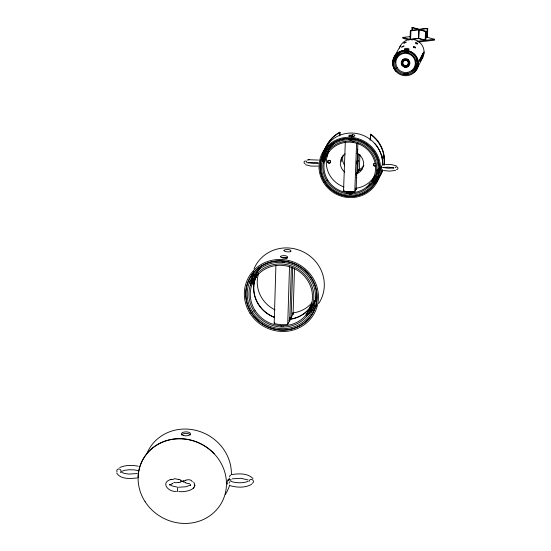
<?xml version="1.0" encoding="UTF-8"?>
<svg xmlns="http://www.w3.org/2000/svg" width="551" height="551" viewBox="0 0 551 551"><rect width="100%" height="100%" fill="white"/><g stroke="black" fill="none" stroke-linecap="round" stroke-linejoin="round"><path stroke-width="0.83" d="M424.07 51.904L419.958 59.99L419.91 61.106L419.091 61.113M380.81 169.061L380.865 169.811L381.078 169.453M291.389 267.111L289.723 320.448L287.718 324.408A31.407 29.823 28.1 0 1 274.184 323.437L275.906 265.444M287.718 324.408L289.523 266.381M289.454 317.893A31.131 29.589 28.1 0 0 291.114 317.7L292.691 267.462M291.114 317.7L293.084 313.808L294.496 268.902M339.76 134.878L339.85 132.316M339.788 135.89L339.905 132.46M345.312 141.827L343.535 191.08L348.067 191.968L354.775 191.817L356.153 189.096L357.875 143.102M349.341 194.696L349.375 193.876M351.469 136.958L351.497 136.125M352.172 136.4L352.185 136.056M352.192 135.918L352.234 134.809M356.587 143.315L354.775 191.817L346.297 191.72L343.535 191.08L344.065 190.061M358.35 154.066L357.654 172.752L356.345 173.262L357.654 172.752L359.342 169.474L359.906 154.611M370.093 140.374L370.644 134.244M370.444 139.375L370.548 136.806M410.337 36.586L402.905 37.434L402.871 38.315L409.193 40.03M425.785 37.544L427.362 37.365L427.748 28.542L410.371 30.484L409.999 39.348L418.705 38.356L425.854 40.278L426.24 31.4L411.976 27.626L411.838 30.835M410.571 39.507L410.943 30.636L410.371 30.484M412.534 30.76L412.665 27.55L411.976 27.626M418.96 29.74L425.544 31.483L425.158 40.354L418.581 38.584L418.96 29.74L410.943 30.636M418.705 38.356L419.084 29.506M426.791 37.213L427.177 28.39L419.208 29.279L412.665 27.55M426.591 37.158L434.525 39.273L434.484 40.161L418.76 41.979M380.824 168.647L381.223 166.808M395.783 56.292C395.384 57.221 393.331 59.783 395.301 59.708M419.91 61.147L424.022 53.041M193.725 482.159C198.463 490.176 184.234 492.325 178.958 491.547M194.834 485.906L194.937 485.045M190.577 485.348L190.364 484.921M381.705 166.581L381.561 167.373M381.905 165.569L382.18 164.742M229.202 478.454L228.686 480.699M229.547 476.994L230.173 475.1L230.607 475.217M230.042 479.15L229.547 479.811M227.687 484.026C226.743 484.584 227.095 480.314 228.245 479.508M381.912 170.5L382.112 170.087M382.353 159.521L383.889 155.864M416.887 69.04L422.982 56.967M419.697 59.666L422.645 53.881M327.866 161.202A1.557 1.501 28.4 0 1 327.935 161.016L328.114 160.734M274.184 323.437L274.708 322.445M396.272 57.125L397.478 54.969M394.502 59.639L395.735 57.442M394.351 56.615L400.667 45.389M322.294 155.685L324.202 152.448A30.105 29.21 -13 0 0 323.712 155.203A30.091 29.203 -13 0 1 324.202 152.448M403.979 60.169L404.833 59.205M172.284 479.68L174.805 478.667L178.696 479.549M408.325 65.025L406.721 65.927L404.985 65.851M403.938 60.279L404.696 59.756M193.311 488.324L194.014 487.58M403.89 43.095L406.142 42.034M401.693 47.035L403.966 45.967M403.931 46.098L401.741 47.111M406.073 42.193L403.89 43.185M251.607 484.295C245.181 488.083 236.958 487.628 230.001 485.645M354.555 139.672L351.359 139.864M121.64 471.367L124.657 470.327L129.024 469.741L134.41 469.893L138.308 470.65M119.746 467.558C125.504 464.954 132.178 464.989 138.273 466.229M403.973 59.549L404.675 59.246M358.377 169.873L360.113 169.081A11.647 11.247 28.1 0 0 363.908 165.555M358.708 169.749L359.342 169.474M248.122 481.374C243.632 483.193 236.586 483.261 231.179 481.491M172.945 483.385L169.674 485.1L169.791 484.384L172.105 485.941L177.009 487.022M171.754 479.267C159.886 481.836 167.952 492.38 176.485 491.354M183.724 480.713L180.652 481.815M172.098 483.661L172.697 483.468M170.479 479.673L171.499 479.349M395.584 170.424L389.757 171.113L383.572 170.569M185.756 480.107C187.919 479.57 191.335 479.274 192.347 481.774M178.607 482.414L175.879 482.752L173.772 482.4M307.065 160.072L308.526 159.804M307.768 162.807L312.389 162.366L317.961 162.841M232.281 478.826L240.932 478.282L248.157 479.99M231.475 474.618C238.535 473.509 247.633 472.958 252.978 478.564M137.413 473.536L128.645 474.08L124.616 473.461L121.613 472.379M382.897 167.476L388.414 167.18L393.772 167.91M393.82 167.938L388.283 168.241L382.897 167.504M137.054 477.986C130.401 478.619 120.6 479.597 116.647 472.978M309.104 159.735L318.499 160.079M318.423 163.206L313.271 163.427L307.981 162.69M308.367 159.824L309.242 159.714M318.072 166.099L310.812 166.078L305.419 164.715M417.141 41.284L434.525 39.273M411.37 39.41L418.581 38.584M425.544 31.483L426.24 31.4M385.342 164.363L391.637 164.618L396.403 165.892M189.758 483.826L185.721 482.979M179.185 487.194L185.887 486.774L190.529 485.018L190.701 485.39L190.618 484.997M419.139 59.963L419.958 60.031M416.708 59.859L417.513 59.894M416.659 61.016L417.465 61.051M413.525 47.531L414.035 47.668M323.127 155.74L327.28 156.002M404 60.334L402.43 60.231M376.912 170.183L378.578 170.287M394.55 58.489L395.349 58.551M381.402 155.981L383.944 156.257A30.098 28.039 54 0 1 384.233 161.774A30.057 27.998 54.1 0 1 383.895 165.176M415.716 43.598L416.336 43.825M408.491 59.825L408.567 60.293M427.177 28.39L427.748 28.542M402.905 37.434L412.396 39.996M407.464 59.377L407.368 59.343A2.087 0.73 3.3 0 0 406.962 59.253M228.679 479.535L229.168 479.79M183.697 482.056L180.68 480.472M407.478 59.921L408.277 60.431M381.478 167.056L381.671 167.49A16.709 1.46 -87.5 0 0 381.802 167.167M305.027 163.681A1.412 1.364 31.5 0 1 304.118 161.925A1.412 1.364 31.5 0 1 305.881 161.092A1.412 1.364 31.5 0 1 306.79 162.848M320.028 163.13A16.716 1.86 -87.5 0 1 320.117 163M395.191 167.766A1.419 1.371 24.3 0 1 396.844 166.898A1.419 1.371 24.3 0 1 397.932 168.454A1.419 1.371 24.3 0 1 396.472 169.612M381.388 172.167A16.661 0.634 -82.4 0 1 381.492 171.506M381.196 167.91A16.764 1.88 -85.1 0 1 381.285 168.434M352.413 141.703A26 25.091 28.1 0 1 353.832 141.91M293.084 313.808A30.973 29.451 28.1 0 1 292.257 313.912M280.624 256.415A3.609 1.329 0.8 0 1 284.502 255.657A3.609 1.329 0.8 0 1 287.546 256.897M287.374 257.365A3.595 1.026 6.6 0 1 287.133 257.496M287.45 257.551A3.609 1.006 6.5 0 1 284.316 258.013A3.609 1.006 6.5 0 1 280.673 257.035M280.445 256.628A3.595 0.923 -3.2 0 1 280.7 256.435M281.437 257.654A3.602 0.613 2.6 0 1 287.167 258.088M284.089 250.278A3.575 1.309 0.9 0 1 287.932 249.534A3.575 1.309 0.9 0 1 290.956 250.753M290.77 251.222A3.561 1.006 6.6 0 1 290.549 251.346M290.866 251.401A3.575 0.985 6.5 0 1 287.76 251.855A3.575 0.985 6.5 0 1 284.144 250.884M283.923 250.478A3.561 0.909 -3.1 0 1 284.164 250.292M311.694 305.254A31.359 29.795 28.1 0 1 289.309 319.373M274.453 317.438A31.359 29.795 28.1 0 1 256.752 275.045M312.272 303.856A31.187 29.637 28.1 0 1 289.282 319.215M274.508 317.286A31.187 29.637 28.1 0 1 257.255 274.467M315.95 306.735A35.787 34.01 28.1 0 1 315.523 307.479M314.118 309.641A35.787 34.01 28.1 0 1 313.615 310.337M251.16 276.85A35.787 34.01 28.1 0 1 252.441 273.778M253.983 268.888A36.848 35.044 28.1 0 1 304.393 252.461A36.848 35.044 28.1 0 1 318.698 303.505M312.754 310.247A36.848 35.044 28.1 0 1 312.059 310.833M252.2 274.556A36.848 35.044 28.1 0 1 252.392 273.73M313.216 305.839A33.976 32.309 28.1 0 1 310.812 308.167M308.849 309.738A33.976 32.309 28.1 0 1 308.167 310.227M254.245 281.141A33.976 32.309 28.1 0 1 255.147 274.488M312.562 309.056A34.238 32.537 28.1 0 1 307.988 313.974M251.215 283.758A34.238 32.537 28.1 0 1 253.081 276.278M315.902 298.47A32.537 30.918 28.1 0 1 307.43 312.21M252.881 284.027A32.537 30.918 28.1 0 1 259.356 268.881M315.296 300.371A32.289 30.704 28.1 0 1 314.876 301.025M311.405 305.302A32.289 30.704 28.1 0 1 309.669 306.941M293.414 314.173A32.289 30.704 28.1 0 1 292.65 314.263M256.222 277.738A32.289 30.704 28.1 0 1 256.332 277.043M311.949 302.699A30.932 29.417 28.1 0 1 292.443 312.982M275.018 309.876A30.932 29.417 28.1 0 1 258.667 273.234M289.723 320.448A31.249 29.685 28.1 0 1 288.889 320.558M284.309 261.939A3.602 0.585 2.6 0 1 282.202 261.787M282.084 257.765A3.602 0.613 2.6 0 1 286.933 258.178M283.283 326.192A3.582 0.675 2.6 0 1 283 326.199M281.857 326.185A3.582 0.675 2.6 0 1 280.81 326.109M316.054 297.085A32.571 30.946 28.1 0 1 311.26 308.209M309.29 310.702A32.571 30.946 28.1 0 1 305.839 314.042M290.06 320.813A32.571 30.946 28.1 0 1 289.289 320.902M252.647 283.366A32.571 30.946 28.1 0 1 253.281 280.514M254.225 277.663A32.571 30.946 28.1 0 1 260.52 267.827M316.591 305.137A35.622 33.845 28.1 0 1 315.372 307.396M249.761 283.152A35.622 33.845 28.1 0 1 250.182 280.858M251.318 276.912A35.622 33.845 28.1 0 1 253.791 271.581M314.807 305.66A34.272 32.564 28.1 0 1 306.301 315.833M250.691 285.253A34.272 32.564 28.1 0 1 253.963 274.081M138.108 477.772A44.893 41.614 28.1 0 1 166.133 440.766A44.893 41.614 28.1 0 1 214.194 453.769M181.548 434.98A4.504 1.997 -0.5 0 1 186.011 433.451A4.504 1.997 -0.5 0 1 190.315 435.001M229.677 485.073A44.397 41.215 28.1 0 1 225.428 494.323M146.532 454.423A44.397 41.215 28.1 0 1 195.695 430.31A44.397 41.215 28.1 0 1 231.379 474.604M230.965 479.363A44.397 41.215 28.1 0 1 230.642 481.23M117.122 471.925A2.128 1.97 30.5 0 1 117.645 469.266A2.128 1.97 30.5 0 1 120.483 469.776A2.128 1.97 30.5 0 1 120.345 472.503M177.897 491.258A2.183 0.365 -85.1 0 1 177.532 489.322A2.183 0.365 -85.1 0 1 178.214 487.318M183.855 480.995A25.27 22.708 17.3 0 1 185.859 480.403M185.804 482.697A25.374 23.803 26.7 0 1 183.834 481.788M178.834 479.198A25.25 23.108 29.3 0 1 180.852 480.148M180.721 481.98A25.367 23.975 42.9 0 1 178.703 482.607M249.21 481.264A2.142 1.99 25.5 0 1 251.118 479.411A2.142 1.99 25.5 0 1 253.384 481.092A2.142 1.99 25.5 0 1 252.048 483.365M229.147 483.137A25.256 2.004 -81.8 0 1 229.409 481.815M229.491 479.053A25.312 3.533 -86.6 0 1 229.175 479.48M228.286 479.825A25.504 4.036 -83.9 0 1 228.562 480.3M351.118 140.257A2.982 1.006 1.3 0 1 348.755 139.107M351.999 136.428A2.982 0.365 2.8 0 1 353.191 136.531M349.065 136.345A2.982 0.978 1.4 0 1 352.303 135.828M349.534 193.546A2.962 0.42 2.8 0 1 348.7 193.477M347.895 193.373A2.962 0.42 2.8 0 1 346.916 193.132M352.151 193.794A2.962 1.04 1.4 0 1 349.238 194.145M378.213 168.895A26.992 26.062 28.1 0 1 371.959 181.458M369.521 183.779A26.992 26.062 28.1 0 1 368.991 184.199M356.352 189.551A26.992 26.062 28.1 0 1 355.712 189.634M325.09 161.291A26.992 26.062 28.1 0 1 334.574 142.971M374.894 175.252A25.849 24.96 28.1 0 1 355.684 188.277M343.989 186.954A25.849 24.96 28.1 0 1 328.995 151.442M378.785 175.652A29.527 28.507 28.1 0 1 373.482 183.4M322.776 160.162A29.527 28.507 28.1 0 1 326.075 149.114M377.022 176.685A28.404 27.426 28.1 0 1 366.959 187.292M323.651 163.062A28.404 27.426 28.1 0 1 327.253 149.314M382.07 169.791A30.787 29.726 28.1 0 1 374.535 184M321.805 158.433A30.787 29.726 28.1 0 1 354.61 133.218A30.787 29.726 28.1 0 1 382.656 165.045A30.532 29.478 28.1 0 0 382.532 160.933A30.732 29.664 28.3 0 0 374.508 143.281M384.233 161.774A30.105 28.053 54 0 0 383.944 156.257A30.587 28.507 53.8 0 0 370.313 134.389M375.493 165.858A1.419 1.371 26.2 0 1 374.274 163.358M358.522 160.734A4.628 4.47 28.1 0 1 358.357 161.14M356.786 161.05A4.656 4.498 28.1 0 1 356.821 163.964M356.89 153.15A11.723 11.323 28.1 0 1 363.577 164.088A11.723 11.323 28.1 0 1 356.104 174.109M344.754 172.091A11.723 11.323 28.1 0 1 345.174 153.867M362.028 169.157A12.769 12.336 28.1 0 1 358.377 171.037M341.861 161.863A12.769 12.336 28.1 0 1 341.524 157.841M356.642 174.881A12.852 12.404 28.1 0 1 356.339 174.977M357.206 151.766A12.852 12.404 28.1 0 1 357.792 152.055M357.454 150.382A14.264 13.768 28.1 0 1 357.771 150.526M356.828 177.436A15.394 14.863 28.1 0 1 356.476 177.532M357.537 149.231A15.394 14.863 28.1 0 1 357.881 149.376M378.909 175.707A29.664 28.638 28.1 0 1 374.095 182.96M322.562 161.464A29.664 28.638 28.1 0 1 322.769 158.84M323.23 156.257A29.664 28.638 28.1 0 1 325.951 149.046M327.886 145.994A29.664 28.638 28.1 0 1 328.334 145.402M351.634 135.897A2.982 0.372 2.8 0 1 348.886 135.367A2.982 0.372 2.8 0 1 352.048 135.167M352.344 134.589A2.982 0.964 1.4 0 1 354.803 135.773A2.982 0.964 1.4 0 1 351.283 136.469M348.914 136.359A2.982 0.978 1.4 0 1 352.309 135.691M352.006 136.29A2.982 0.365 2.8 0 1 353.708 136.455M375.472 166.078A1.412 1.364 26.2 0 1 373.468 164.728A1.412 1.364 26.2 0 1 375.568 163.64M344.664 165.403A11.647 11.247 28.1 0 1 343.252 155.12M330.517 161.174A1.391 1.35 28.4 0 1 330.586 161.443M382.676 170.128A30.587 28.514 53.8 0 1 378.957 177.202M376.712 179.901A30.587 28.514 53.8 0 1 376.216 180.404M370.72 134.127A30.539 28.473 53.8 0 1 384.054 165.162M382.8 170.059A30.539 28.473 53.8 0 1 378.757 177.574M376.443 180.232A30.539 28.473 53.8 0 1 375.94 180.728M323.733 155.43A30.539 29.637 -12.5 0 1 339.781 132.185M324.36 151.683A30.58 29.678 -12.5 0 1 339.967 132.467M414.132 72.574A12.88 12.59 28.1 0 0 405.991 50.458A12.88 12.59 28.1 0 0 396.052 71.492M408.945 51.525A2.349 0.95 1 0 1 405.867 52.235A2.349 0.95 1 0 1 404.579 50.857M403.394 73.806A2.349 0.503 12.5 0 1 404.041 73.51M406.714 73.986A2.349 0.503 12.5 0 1 407.148 74.137M407.575 72.815A2.342 0.937 1.1 0 1 406.28 74.254A2.342 0.937 1.1 0 1 403.387 73.166M404.503 49.804A2.349 0.902 1.1 0 1 406.542 49.28A2.349 0.902 1.1 0 1 408.732 49.79M409.662 63.117A3.878 3.788 28.1 0 1 408.009 64.068M403.215 61.416A3.878 3.788 28.1 0 1 403.201 59.288M417.376 62.504A10.689 10.455 28.1 0 1 414.504 67.89M396.376 58.785A10.689 10.455 28.1 0 1 400.116 52.193M417.438 65.865A11.86 11.599 28.1 0 1 411.914 71.045M395.336 62.435A11.86 11.599 28.1 0 1 396.982 53.908M399.475 48.178A12.59 12.322 28.1 0 1 417.679 41.043A12.59 12.322 28.1 0 1 420.695 60.334M403.725 61.257A12.59 12.322 28.1 0 1 402.767 60.403M417.61 43.935A1.171 0.386 30.7 0 1 416.522 43.612A1.171 0.386 30.7 0 1 415.688 42.806M415.736 42.627A1.171 0.386 30.7 0 1 416.935 42.95A1.171 0.386 30.7 0 1 417.727 43.832M415.509 47.882A1.178 0.393 30.7 0 1 414.414 47.551A1.178 0.393 30.7 0 1 413.581 46.745M413.622 46.566A1.178 0.393 30.7 0 1 414.827 46.883A1.178 0.393 30.7 0 1 415.633 47.779M409.648 62.001A3.182 3.113 27.1 0 1 408.532 63.103M403.752 60.362A3.168 3.099 29.3 0 1 403.966 59.212M423.01 53.158A11.667 11.419 28.1 0 1 422.927 53.86M417.534 65.686A11.86 11.599 28.1 0 1 412.547 70.604M395.342 61.712A11.86 11.599 28.1 0 1 397.078 53.736M409.593 63.689A4.346 4.25 28.1 0 1 408.043 64.384M403.091 61.953A4.346 4.25 28.1 0 1 402.698 59.763M407.74 64.453A2.376 0.372 -35.8 0 1 407.513 64.646M404.303 52.042A2.342 0.992 0.9 0 1 407.995 51.518M408.139 65.28A2.245 1.453 -1.1 0 1 406.128 67.236A2.245 1.453 -1.1 0 1 403.842 65.466M404.661 59.735A2.032 0.868 8.5 0 1 407.396 59.956M356.153 189.096L355.464 189.193L356.153 189.096M169.928 484.735L169.736 484.384L169.928 484.735M323.602 182.581A31.008 29.926 28.1 0 0 376.87 182.484A31.008 29.926 28.1 0 0 348.776 137.282A31.008 29.926 28.1 0 0 323.602 182.581M250.016 313.299A37.468 35.574 28.1 0 0 314.153 313.643A37.468 35.574 28.1 0 0 280.004 259.473A37.468 35.574 28.1 0 0 250.016 313.299M251.173 312.658A36.084 34.265 28.1 0 0 312.947 312.982A36.084 34.265 28.1 0 0 280.046 260.809A36.084 34.265 28.1 0 0 251.173 312.658M253.901 311.129A32.819 31.166 28.1 0 0 310.089 311.411A32.819 31.166 28.1 0 0 280.142 263.963A32.819 31.166 28.1 0 0 253.901 311.129M255.051 310.488A31.448 29.857 28.1 0 0 308.884 310.75A31.448 29.857 28.1 0 0 280.19 265.293A31.448 29.857 28.1 0 0 255.051 310.488M251.318 312.575A35.918 34.1 28.1 0 0 312.796 312.899A35.918 34.1 28.1 0 0 280.053 260.974A35.918 34.1 28.1 0 0 251.318 312.575M252.468 311.935A34.541 32.798 28.1 0 0 311.59 312.238A34.541 32.798 28.1 0 0 280.094 262.304A34.541 32.798 28.1 0 0 252.468 311.935M145.078 501.658A44.893 41.614 28.1 0 0 221.523 502.877A44.893 41.614 28.1 0 0 180.239 438.734A44.893 41.614 28.1 0 0 145.078 501.658M183.683 435.552A4.504 1.984 -0.4 0 0 190.453 433.802A4.504 1.984 -0.4 0 0 183.703 432.122A4.504 1.984 -0.4 0 0 183.683 435.552M326.839 180.742A27.164 26.214 28.1 0 0 373.509 180.632A27.164 26.214 28.1 0 0 348.879 141.042A27.164 26.214 28.1 0 0 326.839 180.742M327.797 180.191A26.028 25.119 28.1 0 0 372.51 180.081A26.028 25.119 28.1 0 0 348.907 142.151A26.028 25.119 28.1 0 0 327.797 180.191M324.684 181.968A29.726 28.686 28.1 0 0 375.748 181.864A29.726 28.686 28.1 0 0 348.811 138.535A29.726 28.686 28.1 0 0 324.684 181.968M325.641 181.424A28.59 27.584 28.1 0 0 374.756 181.313A28.59 27.584 28.1 0 0 348.838 139.651A28.59 27.584 28.1 0 0 325.641 181.424M324.56 182.037A29.871 28.824 28.1 0 0 375.872 181.933A29.871 28.824 28.1 0 0 348.804 138.397A29.871 28.824 28.1 0 0 324.56 182.037M327.859 162.545A1.412 1.364 29.9 0 0 330.276 162.586A1.412 1.364 29.9 0 0 329.043 160.506A1.412 1.364 29.9 0 0 327.859 162.545M328.003 162.283A1.412 1.364 29.9 0 0 330.428 162.331A1.412 1.364 29.9 0 0 329.188 160.251A1.412 1.364 29.9 0 0 328.003 162.283M394.261 69.006A12.873 12.583 28.1 0 0 416.439 69.825A12.873 12.583 28.1 0 0 405.715 50.458A12.873 12.583 28.1 0 0 394.261 69.006M405.495 49.921A2.349 0.868 1.2 0 0 409.062 49.259A2.349 0.868 1.2 0 0 405.584 48.412A2.349 0.868 1.2 0 0 405.495 49.921M402.113 64.97A3.898 3.809 28.1 0 0 408.828 65.08A3.898 3.809 28.1 0 0 405.453 59.281A3.898 3.809 28.1 0 0 402.113 64.97M396.217 68.228A10.744 10.503 28.1 0 0 414.738 68.531A10.744 10.503 28.1 0 0 405.446 52.545A10.744 10.503 28.1 0 0 396.217 68.228M395.205 68.785A11.929 11.661 28.1 0 0 415.757 69.13A11.929 11.661 28.1 0 0 405.446 51.381A11.929 11.661 28.1 0 0 395.205 68.785M397.133 67.594A9.801 9.581 28.1 0 0 414.021 67.869A9.801 9.581 28.1 0 0 405.543 53.295A9.801 9.581 28.1 0 0 397.133 67.594M401.803 65.011A4.367 4.27 28.1 0 0 409.331 65.135A4.367 4.27 28.1 0 0 405.55 58.64A4.367 4.27 28.1 0 0 401.803 65.011M403.222 64.226A2.714 2.652 28.1 0 0 407.905 64.302A2.714 2.652 28.1 0 0 405.55 60.259A2.714 2.652 28.1 0 0 403.222 64.226M402.719 64.632A3.189 3.12 28.1 0 0 408.215 64.722A3.189 3.12 28.1 0 0 405.453 59.976A3.189 3.12 28.1 0 0 402.719 64.632"/></g></svg>
